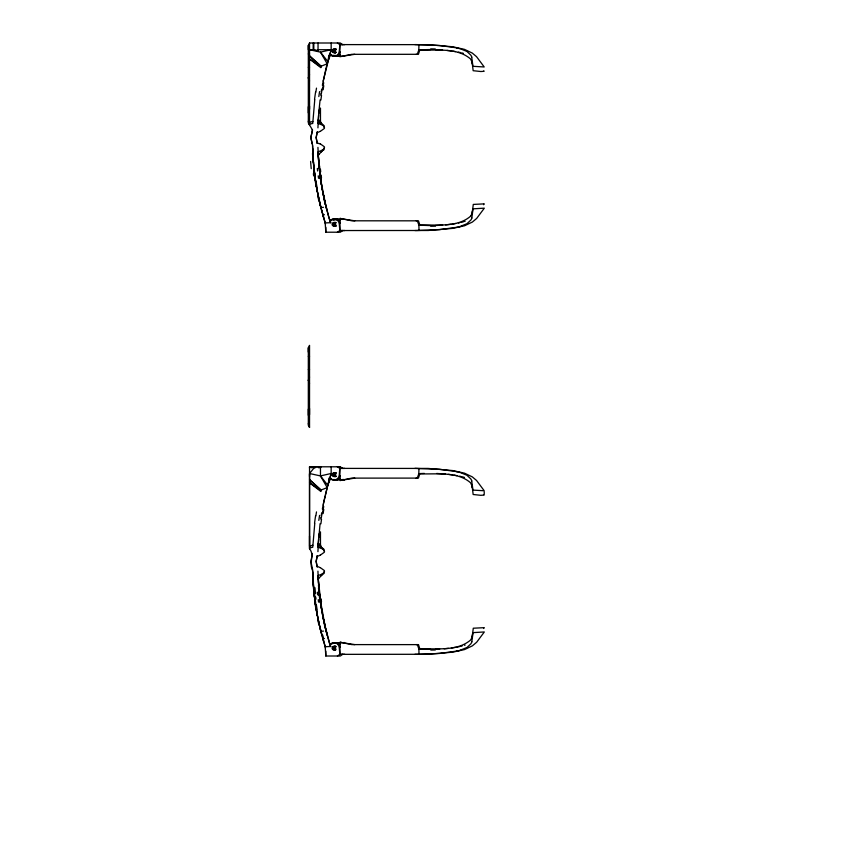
<?xml version="1.0" encoding="UTF-8"?>
<svg xmlns="http://www.w3.org/2000/svg" width="860" height="860" viewBox="0 0 860 860"><rect width="100%" height="100%" fill="white"/><g stroke="black" fill="none" stroke-linecap="round" stroke-linejoin="round"><path stroke-width="1.29" d="M308.321 415.272L308.321 409.102M308.321 380.356L309.536 377.035M308.321 352.073L308.321 347.795L309.536 345.365L309.536 427.356L308.321 425.302L308.321 347.795M308.321 112.907L308.321 106.737M308.321 77.991L309.536 74.669M308.321 49.708L308.321 45.429L309.536 43L340.259 43L342.667 44.602L344.763 44.602M309.536 546.358L309.536 474.086M309.536 414.627L309.536 408.457M309.536 106.092L309.536 124.99L308.321 121.271M320.468 547.497L320.468 531.846M320.468 123.7L320.468 108.048M344.817 654.331L342.71 654.32L340.323 656.008L325.822 656.008L325.822 651.149M344.817 230.534L342.71 230.534L340.323 232.211L325.822 232.211L325.822 227.352M339.958 219.569L339.958 230.523L342.796 230.544M339.958 643.366L339.958 654.32L342.796 654.342M484.223 493.898L484.223 491.78M339.883 55.567L339.883 44.612L337.378 43M339.883 479.353L339.883 468.41L337.378 466.797L340.259 466.797L342.667 468.399L344.763 468.399M416.111 44.591L418.927 44.774L418.82 49.955L417.272 54.309L416.111 54.309M416.111 468.388L418.927 468.571L418.82 473.752L417.272 478.106L416.111 478.106M317.942 127.86L318.232 120.658M317.942 551.658L318.34 542.456M318.114 546.766L318.157 545.842M314.771 99.545L312.75 123.453L309.536 124.141M314.771 523.342L312.75 547.25L309.536 547.938M318.178 545.38L318.232 544.455M320.834 123.345L318.856 121.281L320.468 120.26L318.243 120.486L318.565 115.175M319.264 545.638L318.243 544.283L320.07 523.697M328.595 56.706L328.456 59.319L330.616 54.911M318.372 542.015L318.565 538.973M318.651 114.025L320.07 99.9M318.651 537.822L318.748 536.522M318.802 535.877L318.974 533.899M318.974 110.08L318.103 123.431L322.446 125.087A30.799 15.792 -47.4 0 1 323.209 125.549L324.51 127.828A4.848 2.419 -16.4 0 1 324.241 128.538L320.2 131.451M329.315 54.922L328.456 59.319L329.412 54.836M330.616 478.708L328.456 483.116L329.541 477.612L330.208 478.676A5.461 5.396 90 0 0 339.291 475.032L339.775 468.399L342.742 468.388M327.284 487.33L331.057 473.505L320.468 475.924L309.536 473.505L309.536 548.788C314.889 555.022 308.611 562.849 312.578 570.395M472.398 211.442L473.279 204.422L484.287 203.863L483.535 204.723M472.398 635.228L473.279 628.219L484.287 627.66L483.535 628.52M320.715 95.213L320.941 93.697M320.715 518.999L320.941 517.483M315.846 92.063L316.502 88.118M321.221 91.88L321.683 89.064M315.846 515.86L316.502 511.915M321.221 515.678L321.683 512.861M342.742 44.591L339.883 44.612L339.291 51.234A5.461 5.396 90 0 1 330.208 54.879L329.885 54.373L329.165 56.867M322.36 85.269L325.908 68.886M322.36 509.066L323.166 504.885M328.456 483.116L329.541 477.612L329.165 480.665M323.156 81.119L331.057 49.708L318.039 49.708M323.156 504.917L327.316 487.276M323.414 503.648L325.123 495.908M325.402 494.758L325.908 492.683M326.069 68.209L326.563 66.306M326.069 492.006L326.241 491.35M321.253 66.155L320.866 67.682L309.536 58.985L321.06 66.908L309.536 55.878L321.253 66.155L327.208 63.823L329.058 57.222M321.253 489.953L320.866 491.479L309.536 482.783L321.06 490.705L309.536 479.676L321.253 489.953L327.208 487.62L320.468 475.924L320.468 466.797M326.402 490.705L326.563 490.103M326.703 65.725L327.208 63.823L320.468 52.137L309.536 49.708L313.803 49.708L318.039 51.245L318.039 43M326.703 489.523L326.983 488.491M327.165 487.77L329.058 481.019M329.638 479.041L331.164 474.064L331.164 466.797L340.259 466.797M317.19 132.042L316.158 137.611L317.19 143.168M317.19 555.839L316.158 561.408L317.039 566.557M329.864 54.502L331.164 50.267L331.164 43M430.731 49.525L419.841 49.783L418.433 54.309L351.751 54.33L339.894 56.739M424.378 473.419L419.841 473.581L418.433 478.106L351.751 478.117L339.894 480.536L354.739 478.106M471.817 217.999L473.065 208.829L484.331 208.163L476.655 218.451L472.377 222.063L464.507 225.782L452.768 228.362L428.194 230.491L339.829 230.544L337.432 232.211M471.817 641.796L473.065 632.627L484.331 631.96L476.655 642.248L472.377 645.86L464.507 649.579L452.768 652.159L428.194 654.288L339.829 654.342L337.432 656.008M471.968 213.28L471.581 214.355A56.975 24.445 30.3 0 1 470.549 216.279M471.968 637.067L471.581 638.152A56.975 24.445 30.3 0 1 470.549 640.076C456.714 651.837 435.687 648.074 418.895 648.978L417.347 644.624L416.186 644.624M318.275 155.477L320.737 152.295M318.275 579.274L320.737 576.092M317.254 131.892L316.158 137.611L317.254 143.319M317.254 555.689L316.158 561.408L317.254 567.116M470.527 216.268C456.746 228.061 435.665 224.267 418.895 225.18L417.347 220.826L416.186 220.826M323.812 149.748L323.833 148.318M323.812 573.545L323.833 572.115M309.536 473.505L314.996 466.797L314.921 468.012M318.512 159.293L318.243 154.725L319.479 153.456M318.232 154.682L319.286 153.671M323.833 126.893L323.812 125.463M323.833 550.69L323.812 549.26M321.339 151.79L322.296 151.08M321.339 575.587L322.296 574.878M323.209 149.661L324.51 147.382A4.848 2.419 16.4 0 0 324.241 146.673L320.2 143.77M323.209 573.448L324.51 571.18A4.848 2.419 16.4 0 0 324.241 570.47L320.2 567.557M325.822 656.008L325.177 646.677L330.724 646.516L329.788 644.247L330.724 643.699A5.461 5.396 -90 0 1 339.281 647.774L339.829 654.342M322.446 150.124L318.103 151.79L318.157 153.166M322.446 573.921L318.103 575.587L318.264 578.974M320.2 555.248L324.209 552.335A4.848 2.419 -16.4 0 0 324.532 551.625L323.209 549.357A30.799 15.792 -47.4 0 0 322.446 548.884L318.103 547.229M354.793 220.826L341.162 218.72A2.429 2.397 -89.9 0 0 339.958 220.826M354.793 644.624L341.162 642.517A2.429 2.397 -89.9 0 0 339.958 644.624M344.129 642.463L343.989 642.528A2.429 2.397 -89.9 0 0 343.495 642.904M459.971 226.524L466.98 223.697L470.829 220.063A57.846 24.811 31.4 0 0 471.893 218.042M459.971 650.321L466.98 647.494L470.829 643.861A57.846 24.811 31.4 0 0 471.893 641.839M319.06 121.647L320.468 121.239L320.543 123.12L320.468 122.131L321.694 124.216M319.06 545.444L320.468 545.036L321.102 547.412M463.379 221.837L460.938 222.46M309.536 122.292L312.846 121.464M309.536 546.089L312.846 545.261M460.938 646.258L462.175 645.957M331.057 49.708L320.468 52.137L327.821 61.576M325.822 232.211L325.177 222.88L330.724 222.729L329.788 220.45L330.724 219.902A5.461 5.396 -90 0 1 339.281 223.976L339.829 230.544M458.337 223.03L459.659 222.751M456.896 227.276L439.6 229.652L416.186 230.544M459.659 646.548L456.983 647.086M456.896 651.074L439.6 653.449L416.186 654.342M339.894 54.309A2.429 2.397 89.9 0 0 341.087 56.416L354.739 54.309M319.071 121.486L320.468 121.239L318.856 121.281M319.071 545.283L320.468 545.036L318.856 545.079L320.468 544.058L318.243 544.283L320.737 546.713A14.416 5.128 65.6 0 0 321.361 547.336M419.841 49.783L418.82 49.955C435.59 50.869 456.66 47.063 470.431 58.867A56.975 24.424 -30.3 0 1 471.441 60.791M419.841 473.581L418.82 473.752C435.59 474.666 456.66 470.861 470.431 482.654A56.975 24.424 -30.3 0 1 471.441 484.588M455.585 223.535L452.768 223.987M455.585 647.333L451.339 647.978M451.339 224.191L445.566 224.858M318.512 168.42L317.308 168.581L317.619 171.011M322.263 207.443L323.467 207.292M323.209 214.871L324.413 214.72M318.512 592.217L317.308 592.368L317.619 594.808M322.263 631.24L323.467 631.089M323.209 638.668L324.413 638.518M448.458 648.343L444.115 648.795M442.663 225.116L435.267 225.535M439.718 649.117L435.267 649.332M414.885 44.591L415.649 44.591M414.885 468.388L415.649 468.388M339.775 44.602L428.129 44.645L452.693 46.773L464.432 49.353L472.29 53.073L476.558 56.685L484.212 66.972L472.957 66.306L471.721 57.136M318.039 50.288L313.18 50.288L313.18 43M308.321 53.933L309.536 53.933M340.517 55.556L334.852 55.588A4.73 4.665 90 0 1 333.949 55.47M308.321 67.284L309.536 67.284M339.732 219.547L334.916 219.547A4.73 4.665 -90 0 0 333.572 219.773M340.571 219.579L335.755 219.579A4.719 4.665 -90 0 0 334.411 219.794M308.321 356.298L309.536 356.298M308.321 369.649L309.536 369.649M331.164 466.797L310.75 466.797L309.536 468.012L309.536 466.797L321.425 466.797M339.775 468.399L428.129 468.431L452.693 470.57L464.432 473.15L472.29 476.87L476.558 480.482L484.212 490.759L472.957 490.103L471.721 480.933M336.905 479.353L340.517 479.353M335.755 643.366L340.571 643.366M418.927 44.774L439.524 45.472L456.821 47.859M418.927 468.571L439.524 469.27L456.821 471.645M414.95 230.534L415.713 230.544M414.95 654.331L415.713 654.342M430.796 225.61L418.895 225.18L419.003 230.362M430.796 649.408L418.895 648.978L419.003 654.148M435.203 49.6L442.599 50.02M436.687 473.452L445.502 474.064M446.942 50.417L451.263 50.944M448.382 474.376L452.693 474.946M452.693 51.148L455.52 51.6M454.112 475.161L456.907 475.644M341.302 218.666L339.958 218.397L351.815 220.805L418.498 220.826L419.906 225.352M341.302 642.463L339.958 642.194L351.815 644.602L418.498 644.624L419.906 649.139M458.272 52.105L460.863 52.664M459.595 476.182L460.863 476.462M462.099 52.976L463.303 53.298M462.099 476.773L463.303 477.096A22.446 6.095 4.4 0 1 464.475 477.429M459.896 48.601L466.894 51.428L470.732 55.061A57.846 24.789 -31.5 0 1 471.796 57.082M459.896 472.398L466.894 475.225L470.732 478.859A57.846 24.789 -31.5 0 1 471.796 480.88M344.075 480.267L343.935 480.202A2.429 2.397 89.9 0 1 343.065 479.321M341.226 480.267L341.087 480.202A2.429 2.397 89.9 0 1 339.894 478.106M322.296 124.141L321.339 123.431M321.339 547.218L323.296 548.734M483.868 70.821L484.115 71.305L480.837 71.52L473.161 70.703L472.301 63.694M483.868 494.618L484.18 495.059L480.837 495.317L473.161 494.5L472.301 487.491M320.737 122.926L318.243 120.486M321.221 547.53L320.468 545.928L321.909 548.261M320.468 122.926L321.221 123.732M320.468 475.924L327.821 485.362M330.724 222.729L328.703 216.784M318.942 121.109L318.275 119.744M318.942 544.907L318.275 543.531M312.664 149.447L312.513 144.856L310.815 137.611L312.535 130.064L308.321 122.937L308.321 45.429M312.244 567.815L310.815 561.408L312.244 554.99A33.497 3.042 -86.2 0 1 312.32 553.41M312.244 144.028L310.815 137.611L312.244 131.193A33.497 3.042 -86.2 0 1 312.32 129.613M329.788 644.247L330.724 646.516M471.484 60.77L471.871 61.855M471.484 484.567L471.871 485.653M308.321 77.83L309.536 80.98M308.321 380.195L309.536 383.345M308.321 423.636L309.536 427.356M325.542 224.041L320.404 205.712M325.542 647.838L319.082 623.876M325.177 222.88L323.145 216.032M325.177 646.677L323.145 639.829M329.885 220.794L326.811 209.894M328.584 216.365L323.156 194.091M323.07 215.763L321.995 211.872M323.07 639.561L322.457 637.357M322.339 636.927L321.317 633.1M317.222 191.081L321.909 211.538M321.887 211.485L321.715 210.85M327.273 635.422L327.069 634.648M326.983 634.314L329.896 644.602L323.629 620.211M321.468 209.894L321.64 210.539M326.628 209.195L326.843 210.001M326.359 631.928L326.864 633.874M321.221 632.756L321.425 633.54M325.617 205.164L326.703 209.485M326.488 632.455L326.703 633.283M321.178 632.551L320.404 629.509M326.402 208.303L326.563 208.916M326.563 632.702L325.617 628.961M326.273 207.808L326.037 206.862M321.006 208.109L320.006 204.089M326.133 631.057L326.187 631.251M320.844 631.251L321.006 631.907M320.887 631.423L320.554 630.122M326.09 207.066L324.983 202.519M320.608 206.54L320.748 207.099M326.09 630.864L324.983 626.317M320.748 630.896L320.468 629.757M320.468 205.959L319.544 202.111M320.318 629.144L320.006 627.875M320.232 628.789L320.447 629.67M325.295 203.82L325.736 205.648M320.017 204.11L320.232 205.002M325.295 627.606L325.736 629.445M320.017 627.908L320.253 628.864M325.402 204.261L320.458 178.203M325.402 628.047L319.856 597.334M319.931 627.542L318.221 619.92M319.856 203.433L319.082 200.079M319.705 626.574L319.856 627.23M316.835 188.985L319.812 203.229M316.362 610.095L319.812 627.026M324.639 200.993L324.317 199.563M319.404 201.487L317.91 194.564M319.404 625.284L317.91 618.361M324.403 199.939L323.629 196.413M324.403 623.736L323.156 617.888M323.693 196.682L323.102 193.801M323.693 620.479L322.994 617.093M323.532 195.908L322.994 193.296M323.532 619.705L322.898 616.577M318.082 619.221L317.791 617.824M318.06 195.295L315.663 181.965M318.06 619.092L316.835 612.782M323.016 193.392L322.801 192.285M317.652 617.114L317.125 614.352M322.919 192.898L322.704 191.801M322.919 616.695L322.704 615.599M322.715 191.855L322.328 189.77M317.383 191.92L316.362 186.298M322.608 615.104L322.715 615.653M317.383 615.717L315.846 606.945M322.618 615.136L322.221 613.008M322.221 189.211L322.339 189.823M316.856 189.114L316.985 189.813M316.856 612.911L316.985 613.61M322.478 190.619L321.285 183.718M322.478 614.416L321.285 607.515M322.156 612.632L321.801 610.654M322.124 188.652L321.704 186.254M322.07 188.351L321.801 186.856M322.124 612.449L321.704 610.052M316.738 612.255L315.158 602.333L315.469 604.451M316.652 187.931L314.685 174.999M316.609 187.706L315.846 183.148M316.609 611.503L312.933 579.221M321.608 185.696L321.715 186.362M316.373 186.351L314.04 169.355M321.608 609.493L321.715 610.149M321.081 606.246L321.64 609.654M321.479 608.708L318.264 578.92M316.104 608.568L315.663 605.762M321.081 182.449L321.489 184.954L318.264 155.123M321.006 605.762L320.458 602M320.973 181.75L319.856 173.537M315.566 181.352L315.147 178.439M315.448 604.354L315.566 605.15M315.362 179.912L313.309 161.228M314.115 593.927L315.362 603.709M315.05 177.73L314.771 175.612M314.954 600.817L315.05 601.527M315.061 601.624L314.857 600.119M314.771 599.409L314.867 600.205M314.685 598.796L314.781 599.506M319.447 175.73L319.759 178.16M318.243 175.881L318.555 178.321M323.123 214.129L323.532 217.397M319.447 599.528L319.759 601.957M318.243 599.678L318.555 602.118M322.758 635.121L323.532 641.184M314.771 175.666L314.115 170.054M314.513 173.591L314.599 174.29M314.513 597.388L314.599 598.087M314.502 173.483L313.685 165.786M319.963 174.429L318.608 160.551M319.243 591.798L319.963 598.227M314.556 597.7L314.179 594.453M314.351 172.172L314.427 172.881M314.341 595.872L314.416 596.571L313.685 589.584M319.748 172.645L319.157 167.152M319.64 595.486L319.748 596.432M314.255 171.366L314.104 169.947M319.64 595.475L318.651 584.983M314.104 593.744L314.19 594.561M314.029 169.248L312.933 155.424M314.029 593.034L313.158 582.886M319.243 168.001L319.339 168.904M319.157 590.949L319.254 591.874M318.781 162.852L318.845 163.69M318.781 586.649L318.845 587.487M313.448 163.034L313.19 159.595M313.459 163.163L313.158 159.089M313.395 586.144L313.448 586.832M313.341 585.445L313.406 586.284M318.716 162.024L318.308 155.972M318.651 585.015L318.716 585.821M318.684 161.605L318.49 158.96M318.684 585.402L318.544 583.478M313.352 585.649L312.782 576.318M313.266 160.626L312.975 156.251M318.608 584.478L318.437 581.919M313.212 583.671L313.266 584.478M318.512 583.091L318.243 578.522M318.404 157.659L318.447 158.283M318.404 581.457L318.447 582.08M313.019 156.918L313.062 157.584M312.997 156.574L312.75 151.736L312.857 154.08M318.308 579.769L318.34 580.35M312.997 580.371L312.954 579.586M318.318 156.079L317.942 147.361M312.954 155.789L312.696 150.393M312.943 579.371L312.707 574.372M312.879 154.349L312.911 154.983M312.879 578.146L312.911 578.866M318.232 154.553L318.178 153.628M318.232 578.35L318.178 577.425M312.846 577.544L312.631 572.491M318.157 576.963L318.114 576.039M312.76 151.951L312.707 150.65M318.103 575.587L317.942 571.147M312.653 149.113L312.717 150.823M312.653 149.231L312.631 148.576M312.664 573.244L312.535 568.944M319.006 466.797L319.006 468.012M313.803 43L313.803 49.708M311.965 466.797L311.965 468.012M309.536 43L309.536 109.188M309.536 466.797L309.536 476.58M309.536 536.059L309.536 548.788M322.543 513.022A165.174 100.813 -81.2 0 1 323.725 506.529M318.834 520.386A148.909 85.29 -81.1 0 1 319.576 515.398M321.35 517.591A136.46 69.208 -83.4 0 1 322.038 513.302M320.898 523.826A128.882 61.608 -83.3 0 1 321.533 519.203M323.081 513.592A163.497 97.287 -84.2 0 1 323.79 509.55M315.598 607.009A130.139 64.543 83.3 0 1 314.523 599.506M312.9 574.932A33.605 2.741 86.4 0 1 312.771 571.158M313.642 589.455A25.628 1.946 83.4 0 1 313.459 587.423M315.986 599.108A85.742 26.38 83.4 0 1 315.727 597.087M318.641 623.715A53.75 10.395 80 0 1 318.017 620.855M318.716 588.014A48.837 8.213 83.4 0 1 318.479 585.176M318.63 595.41A103.92 40.474 81.5 0 1 318.329 592.583M318.77 590.809A65.769 15.566 82.7 0 1 318.512 587.95M313.416 583.209A83.259 1.548 85 0 1 313.33 581.801M320.135 555.173A33.422 21.941 -4.9 0 1 317.2 556.442M324.596 625.5A42.667 6.568 78.4 0 1 324.241 623.919M319.125 590.186A25.284 1.892 83.4 0 1 318.899 587.659M321.167 607.547A129.043 62.672 83.3 0 1 319.845 598.248M339.958 479.106A5.461 5.396 90 0 1 334.185 479.482M324.413 621.307A59.491 11.696 80 0 1 324.134 619.952M324.973 626.37A29.305 2.978 77.9 0 1 324.725 625.327M321.489 601.721A113.531 47.289 83.6 0 1 321.124 598.915M324.639 623.995A45.451 6.805 79.5 0 1 324.123 621.64M320.758 575.974A14.416 5.128 -65.6 0 1 321.361 575.469M323.123 573.351A30.799 15.716 45.7 0 1 322.306 573.76M315.523 593.508A70.219 16.426 82.7 0 1 314.964 587.692M317.168 609.901A98.072 35.432 80.9 0 1 316.394 605.074M313.416 582.198A33.873 2.171 85.1 0 1 313.309 580.457M313.126 583.23A27.283 2.376 84.5 0 1 312.997 581.188M317.2 566.364A33.422 21.941 4.9 0 1 320.135 567.632M322.349 548.497A20.145 7.074 2.9 0 1 322.629 548.981M314.523 523.299A130.139 64.543 -83.3 0 1 315.598 515.796M340.141 475.709A5.461 5.396 90 0 1 332.239 479.482M331.67 479.106A5.461 5.396 90 0 1 331.143 478.676M330.681 478.171A5.461 5.396 90 0 1 330.283 477.612M335.905 476.16A1.817 1.795 90 0 1 333.508 475.913A1.827 1.806 90 0 1 333.422 473.516A1.827 1.806 90 0 1 335.755 473.054M335.905 473.215A1.817 1.795 90 0 0 333.508 473.473A1.817 1.795 90 0 0 333.508 475.913A1.827 1.806 90 0 0 335.938 476.096M335.841 472.871A1.817 1.795 90 0 0 334.046 474.688A1.817 1.795 90 0 0 335.841 476.515A1.827 1.806 90 0 1 333.895 474.548A1.827 1.806 90 0 1 335.938 472.806M339.539 478.676A5.461 5.396 90 0 1 333.239 479.482M325.317 628.155A22.091 1.548 78.1 0 1 324.962 626.671M325.005 625.714A30.089 2.666 78.5 0 1 324.693 624.371M322.21 574.534A27.875 6.966 -14.6 0 1 321.651 574.932M323.758 573.545A17.899 6.02 -3.8 0 1 323.231 574.071M335.679 476.354A1.817 1.795 90 0 1 335.679 473.021M330.681 644.634A5.461 5.396 -90 0 1 340.141 647.096M335.679 649.784A1.817 1.795 -90 0 1 335.679 646.451A1.827 1.806 -90 0 0 335.379 646.322M323.231 548.734A17.899 6.02 3.8 0 1 323.758 549.26M319.436 545.573A6.88 4.139 1.1 0 1 318.91 544.917M319.565 597.979A58.835 13.298 83.3 0 1 319.275 595.453M319.769 599.205A79.668 24.08 83.4 0 1 319.608 597.958M334.497 642.828A5.461 5.396 -90 0 1 339.012 643.699M332.669 643.699A5.461 5.396 -90 0 1 333.239 643.334M335.11 649.784A1.817 1.795 -90 0 1 335.841 646.301M335.894 646.645A1.817 1.795 -90 0 0 333.132 647.558A1.817 1.795 -90 0 0 334.841 649.934A1.827 1.806 -90 0 1 334.68 646.279M335.894 649.59A1.817 1.795 -90 0 1 335.572 649.784M335.443 642.828A5.461 5.396 -90 0 1 339.958 643.699M460.175 650.364A20.909 4.805 -5.1 0 1 457.079 651.128M435.343 649.966A138.944 124.087 16.6 0 1 430.838 650.053M472.172 635.078A58.985 24.338 39.9 0 1 471.807 636.959M465.11 645.118A22.446 6.095 -4.4 0 1 464.55 645.301M471.71 485.771A58.985 24.306 -39.9 0 1 472.065 487.642M456.638 471.71A20.909 4.655 5.4 0 1 459.691 472.441M335.701 55.545A4.719 4.665 90 0 1 334.787 55.448M335.938 49.009A1.827 1.806 90 0 0 333.895 50.761A1.827 1.806 90 0 0 335.808 52.653A1.817 1.795 90 0 1 334.046 50.891A1.817 1.795 90 0 1 335.841 49.074M335.938 52.299A1.827 1.806 90 0 1 333.572 52.127A1.827 1.806 90 0 1 333.422 49.719A1.827 1.806 90 0 1 335.755 49.256M430.774 48.88A138.944 124.076 -16.7 0 1 435.267 48.966M471.71 61.974A58.985 24.306 -39.9 0 1 472.065 63.844M456.638 47.913A20.909 4.655 5.4 0 1 459.691 48.644M313.416 159.412A83.259 1.548 85 0 1 313.33 158.003M339.958 55.309A5.461 5.396 90 0 1 336.11 56.319M334.185 55.685A5.461 5.396 90 0 1 333.615 55.309M320.135 131.376A33.422 21.941 -4.9 0 1 317.2 132.644M319.114 164.55A48.837 7.858 83.5 0 1 318.888 161.83M320.705 171.785A103.92 38.442 81.7 0 1 320.414 169.097M319.565 167.334A65.769 14.813 82.8 0 1 319.318 164.615M313.653 175.881A85.742 28.767 83.4 0 1 313.373 173.666M324.596 201.702A42.667 6.568 78.4 0 1 324.241 200.122M319.125 166.388A25.284 1.892 83.4 0 1 318.899 163.862M321.167 183.75A129.043 62.672 83.3 0 1 319.845 174.451M324.413 197.51A59.491 11.696 80 0 1 324.134 196.155M324.973 202.573A29.305 2.978 77.9 0 1 324.725 201.53M312.814 150.887A33.497 2.73 86.4 0 1 312.642 145.609M321.489 177.923A113.531 47.289 83.6 0 1 321.124 175.118M315.598 183.223A130.139 64.543 83.3 0 1 314.523 175.709M324.51 199.101A45.881 6.869 79.5 0 1 324.209 197.692M318.641 199.918A53.75 10.395 80 0 1 318.017 197.069M323.123 149.554A30.799 15.716 45.7 0 1 322.306 149.963M320.758 152.177A14.416 5.128 -65.6 0 1 321.361 151.682M313.255 159.756A27.283 2.279 84.6 0 1 313.126 157.778M312.621 155.466A33.873 2.73 84.7 0 1 312.513 153.359M311.234 168.667A70.219 20.554 82.2 0 1 310.611 161.422M316.824 186.179A98.072 35.787 80.9 0 1 316.039 181.309M313.642 165.657A25.628 1.946 83.4 0 1 313.459 163.626M322.543 89.236A165.174 100.813 -81.2 0 1 323.725 82.743M318.834 96.589A148.909 85.29 -81.1 0 1 319.576 91.611M321.35 93.794A136.46 69.208 -83.4 0 1 322.038 89.505M320.898 100.029A128.882 61.608 -83.3 0 1 321.533 95.406M323.081 89.795A163.497 97.287 -84.2 0 1 323.79 85.753M317.017 142.803A36.184 23.768 4.9 0 1 319.21 143.717M322.349 124.7A20.145 7.074 2.9 0 1 322.575 125.076M314.523 99.502A130.139 64.543 -83.3 0 1 315.598 91.998M321.361 123.539A14.416 5.128 65.6 0 1 320.758 123.044M340.141 51.922A5.461 5.396 90 0 1 330.283 53.825M335.905 52.363A1.817 1.795 90 0 1 333.508 52.116A1.817 1.795 90 0 1 333.508 49.676A1.817 1.795 90 0 1 335.905 49.418M339.012 55.309A5.461 5.396 90 0 1 332.669 55.309M325.317 204.357A22.091 1.548 78.1 0 1 324.962 202.874M325.005 201.917A30.089 2.666 78.5 0 1 324.693 200.573M319.425 143.491A26.499 16.759 6.2 0 1 320.135 143.824M322.21 150.737A27.875 6.966 -14.6 0 1 321.651 151.134M323.758 149.748A17.899 6.02 -3.8 0 1 323.231 150.274M335.679 52.557A1.817 1.795 90 0 1 335.679 49.224M330.681 220.837A5.461 5.396 -90 0 1 340.141 223.299M335.679 225.986A1.817 1.795 -90 0 1 335.679 222.654A1.827 1.806 -90 0 0 333.11 224.363A1.827 1.806 -90 0 0 335.83 225.879M321.651 124.087A27.875 6.966 14.6 0 1 322.21 124.474M323.231 124.936A17.899 6.02 3.8 0 1 323.758 125.463M319.436 121.776A6.88 4.139 1.1 0 1 318.91 121.12M319.769 175.408A79.668 24.08 83.4 0 1 319.533 173.483M332.669 219.902A5.461 5.396 -90 0 1 339.012 219.902M336.002 226.126A1.827 1.806 -90 0 1 333.959 224.385A1.827 1.806 -90 0 1 335.873 222.493M335.894 225.793A1.817 1.795 -90 0 1 333.508 225.535A1.817 1.795 -90 0 1 333.508 223.105A1.817 1.795 -90 0 1 335.894 222.847M336.11 218.902A5.461 5.396 -90 0 1 339.958 219.902M333.615 219.902A5.461 5.396 -90 0 1 334.185 219.536M460.175 226.567A20.909 4.805 -5.1 0 1 457.079 227.33M435.343 226.169A138.944 124.087 16.6 0 1 430.838 226.255M472.172 211.291A58.985 24.338 39.9 0 1 471.807 213.162M465.11 221.321A22.446 6.095 -4.4 0 1 464.55 221.504M332.336 473.774A1.817 1.795 90 0 0 333.895 476.515A1.817 1.795 90 0 0 335.454 473.774A1.817 1.795 90 0 0 332.336 473.774M335.239 649.332A1.817 1.795 -90 0 0 334.271 646.333A1.817 1.795 -90 0 0 332.186 648.676A1.817 1.795 -90 0 0 335.239 649.332M332.336 49.987A1.817 1.795 90 0 0 333.895 52.718A1.817 1.795 90 0 0 335.454 49.987A1.817 1.795 90 0 0 332.336 49.987M335.239 225.535A1.817 1.795 -90 0 0 334.271 222.536A1.817 1.795 -90 0 0 332.186 224.879A1.817 1.795 -90 0 0 335.239 225.535"/></g></svg>
